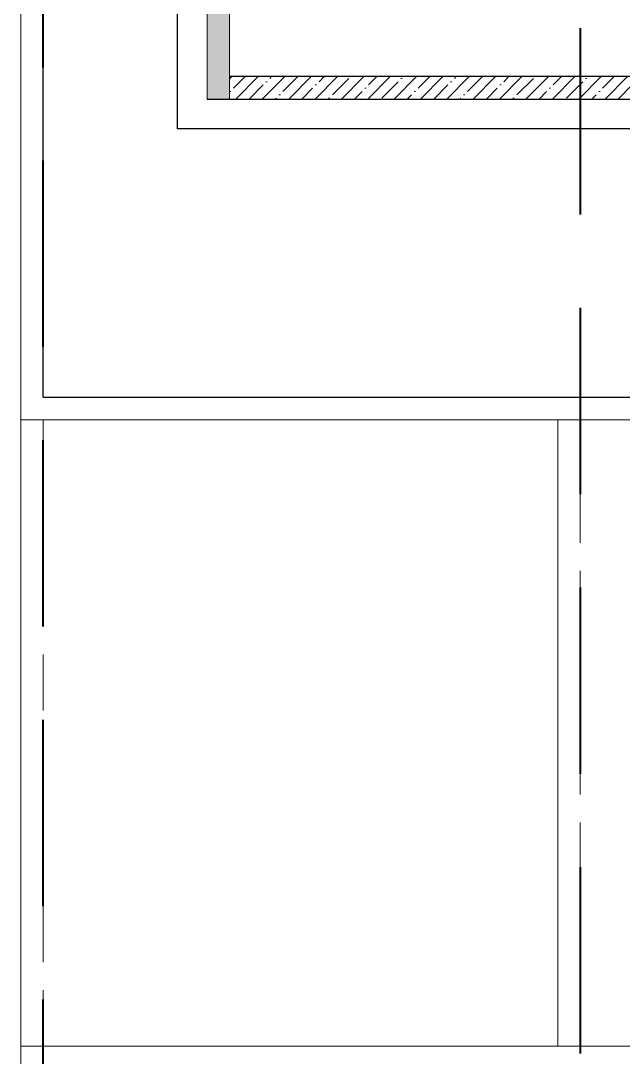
# Model space of a CAD drawing. Header units: inches. Extents: x -189347 to -188565, y -48525 to -47011.
# Drawn here: x -189249.95 to -189229.75, y -47973.49 to -47938.74 of the extents above; entities that cross this region are included whole.
import ezdxf

# ---------------------------------------------------------------- set-up
doc = ezdxf.new("R2010")
doc.units = ezdxf.units.IN
doc.header["$LTSCALE"] = 25
doc.header["$MEASUREMENT"] = 0
doc.linetypes.add('DASHED2', pattern=[0.375, 0.25, -0.125])
for name, color, linetype, lineweight in [('elevation', 6, 'Continuous', 9), ('hidden', 7, 'DASHED2', 5), ('PLASTER LINE', 1, 'Continuous', 5), ('PP--BEAM', 104, 'DASHED2', 40), ('PP-TOILET 6', 5, 'Continuous', 9), ('PP-WALL', 7, 'Continuous', 30), ('sechatch', 8, 'Continuous', 0), ('STONE', 7, 'Continuous', 9), ('TOILET ELE', 7, 'Continuous', 13)]:
    doc.layers.add(name, color=color, linetype=linetype, lineweight=lineweight)

msp = doc.modelspace()

# ---------------------------------------------------------------- hatches: boundary and pattern name
at = {"layer": 'sechatch'}
h = msp.add_hatch(dxfattribs=at)
h.set_pattern_fill('ANSI35', color=256, scale=2.5, style=0)
h.set_pattern_definition([(45, (141.9623974195856, -1374.742631934816), (-0.4419417382415922, 0.4419417382415923), []), (45, (142.404339157074, -1374.742631934816), (-0.4419417382415922, 0.4419417382415923), [0.78125, -0.15625, 0, -0.15625])])
h.paths.add_polyline_path([(-189242.9491238229, -47872.86745093925), (-189243.6991238229, -47872.86745093925), (-189243.6991238229, -47941.36745093924), (-189242.9491238229, -47941.36745093924)])
h = msp.add_hatch(dxfattribs=at)
h.set_pattern_fill('ANSI35', color=256, scale=2.5, style=0)
h.set_pattern_definition([(45, (-189223.2600230446, -47844.99526348741), (-0.4419417382415922, 0.4419417382415923), []), (45, (-189222.8180813071, -47844.99526348741), (-0.4419417382415922, 0.4419417382415923), [0.78125, -0.15625, 0, -0.15625])])
h.paths.add_polyline_path([(-189199.4491238233, -47940.61745093922), (-189242.9491238229, -47940.61745093922), (-189242.9491238229, -47941.36745093924), (-189200.1991238233, -47941.36745093924)])

# ---------------------------------------------------------------- linework, layer by layer
at = {"layer": 'elevation'}
for p, q in [((-189249.9491238231, -47973.11745093921), (-189249.9491238231, -47952.11745093921)), ((-189231.9491238233, -47973.11745093924), (-189231.9491238233, -47952.11745093924))]:
    msp.add_line(p, q, dxfattribs=at)
at = {"layer": 'hidden', "ltscale": 0.3}
for p, q in [((-189249.1991238231, -47973.11745093921), (-189249.1991238231, -47952.11745093921)), ((-189231.1991238232, -47973.11745093924), (-189231.1991238233, -47952.11745093924))]:
    msp.add_line(p, q, dxfattribs=at)
at = {"layer": 'PLASTER LINE', "ltscale": 30}
for p, q in [((-189249.9491238231, -47865.86745093924), (-189249.9491238231, -47952.11745093927)), ((-189249.9491238231, -47952.11745093922), (-189210.9491238233, -47952.11745093924)), ((-189249.9491238231, -47973.11745093921), (-189249.9491238231, -48016.61745093927)), ((-189249.9491238231, -47973.11745093924), (-189210.9491238233, -47973.11745093924))]:
    msp.add_line(p, q, dxfattribs=at)
at = {"layer": 'PP--BEAM'}
for p, q in [((-189231.1991238226, -47348.3674509393), (-189231.1991238226, -48338.36745093938)), ((-189249.1991238224, -48305.93015963093), (-189249.1991238224, -47625.86745093931))]:
    msp.add_line(p, q, dxfattribs=at)
at = {"layer": 'PP-TOILET 6', "ltscale": 30}
msp.add_lwpolyline([(-189222.1991238225, -47817.86745093935), (-189126.1991238224, -47817.86745093932), (-189126.1991238232, -47993.36745093924), (-189205.6991238233, -47993.36745093924), (-189205.6991238233, -47942.36745093924), (-189244.6991238229, -47942.36745093924), (-189244.6991238229, -47871.86745093927), (-189222.1991238225, -47871.86745093927), (-189222.1991238232, -47817.86745093924)], dxfattribs=at)
at = {"layer": 'PP-WALL', "ltscale": 10}
for p, q in [((-189249.1991238231, -47951.36745093925), (-189249.1991238231, -47867.36745093925)), ((-189244.6991238229, -47942.36745093925), (-189244.6991238229, -47871.86745093927)), ((-189249.1991238231, -47951.36745093924), (-189210.1991238233, -47951.36745093924))]:
    msp.add_line(p, q, dxfattribs=at)
at = {"layer": 'PP-WALL'}
msp.add_line((-189205.6991238233, -47942.36745093924), (-189244.6991238229, -47942.36745093924), dxfattribs=at)
at = {"layer": 'STONE', "color": 7, "lineweight": -2, "ltscale": 5}
for p, q in [((-189199.4491238233, -47940.61745093922), (-189242.9491238229, -47940.61745093921)), ((-189243.6991238229, -47941.36745093924), (-189200.1991238233, -47941.36745093924))]:
    msp.add_line(p, q, dxfattribs=at)
at = {"layer": 'TOILET ELE', "ltscale": 30}
for p, q in [((-189243.6991238229, -47872.86745093925), (-189243.6991238229, -47941.36745093924)), ((-189242.9491238229, -47872.86745093925), (-189242.9491238229, -47941.36745093924))]:
    msp.add_line(p, q, dxfattribs=at)

doc.saveas('drawing.dxf')
